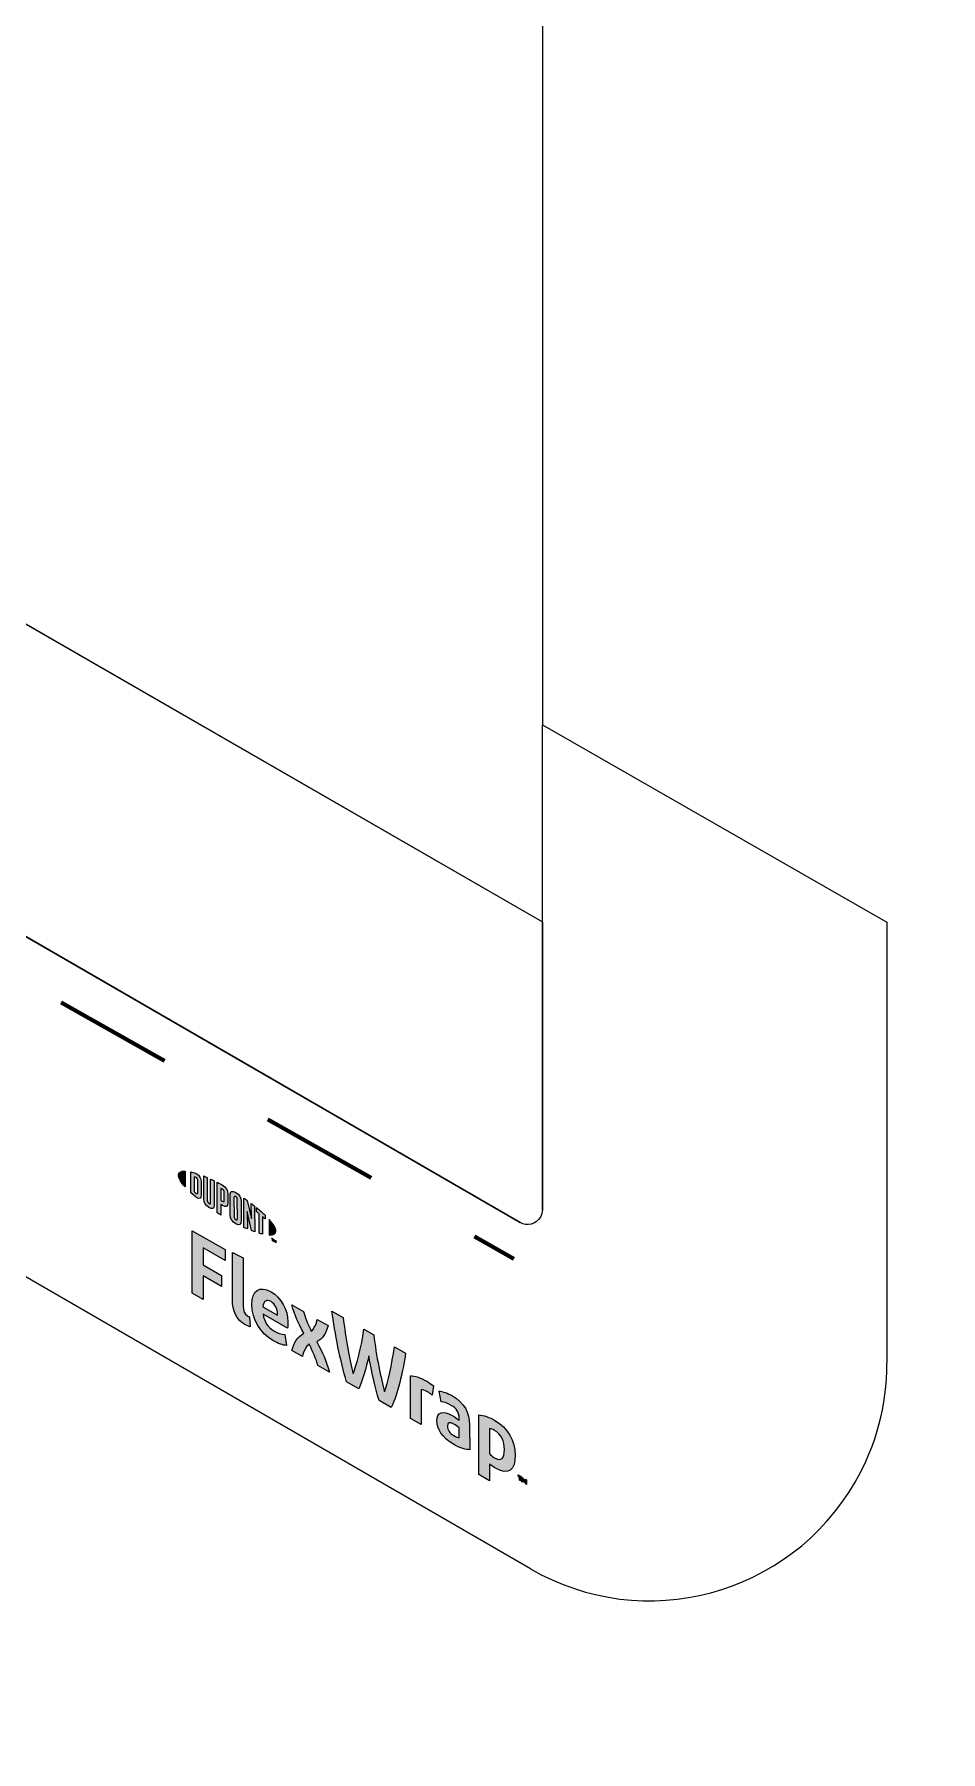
# Model space of a CAD drawing. Header units: inches. Extents: x -20.7 to 76.3, y -55.2 to 19.1.
# Drawn here: x -3.353 to -2.398, y -31.288 to -29.48 of the extents above; entities that cross this region are included whole.
import ezdxf

# ---------------------------------------------------------------- set-up
doc = ezdxf.new("R2010")
doc.units = ezdxf.units.IN
doc.header["$MEASUREMENT"] = 0
doc.linetypes.add('AI-Linetype-59', pattern=[1.199738, 0.599869, -0.119974, 0.119974, -0.119974, 0.119974, -0.119974])
doc.linetypes.add('AI-Linetype-61', pattern=[0.25, 0.125, -0.125])
doc.layers.add('G-ANNO-TTLB', color=7, linetype='Continuous', lineweight=0)
doc.layers.add('TYVEK', color=7, linetype='Continuous', lineweight=0)

# ---------------------------------------------------------------- blocks, each defined once
blk = doc.blocks.new('Block_300')
at = {"layer": 'TYVEK', "color": 252, "lineweight": 25, "true_color": 0x848484}
for points in [[(-4.232, -30.0361)], [(-2.7229, -30.9092)]]:
    blk.add_lwpolyline(points, dxfattribs=at)
blk = doc.blocks.new('Block_305')
at = {"layer": 'TYVEK', "true_color": 0x003b71, "transparency": 33554687}
h = blk.add_hatch(color=156, dxfattribs=at)
h.dxf.hatch_style = 2
edge = h.paths.add_edge_path()
edge.add_spline(control_points=[(-2.8682, -30.9787), (-2.8705, -30.9773), (-2.8718, -30.976), (-2.8734, -30.9744), (-2.8734, -30.9744), (-2.8734, -30.9481), (-2.8734, -30.9481), (-2.8717, -30.9483), (-2.8703, -30.9487), (-2.8683, -30.9499), (-2.8608, -30.9541), (-2.8577, -30.9615), (-2.8577, -30.97), (-2.8576, -30.9797), (-2.861, -30.9828), (-2.8682, -30.9787)], knot_values=[0, 0, 0, 0, 1, 1, 1, 2, 2, 2, 3, 3, 3, 4, 4, 4, 5, 5, 5, 5], degree=3, periodic=0)
edge = h.paths.add_edge_path()
edge.add_spline(control_points=[(-2.8677, -30.9394), (-2.8735, -30.9361), (-2.88, -30.934), (-2.8847, -30.9337), (-2.8847, -30.9337), (-2.8845, -30.9965), (-2.8845, -30.9965), (-2.8845, -30.9965), (-2.8733, -31.0029), (-2.8733, -31.0029), (-2.8733, -31.0029), (-2.8734, -30.985), (-2.8734, -30.985), (-2.8713, -30.9871), (-2.8694, -30.9886), (-2.8665, -30.9901), (-2.8538, -30.9975), (-2.8462, -30.9916), (-2.8463, -30.9761), (-2.8463, -30.9611), (-2.8543, -30.9471), (-2.8677, -30.9394)], knot_values=[0, 0, 0, 0, 1, 1, 1, 2, 2, 2, 3, 3, 3, 4, 4, 4, 5, 5, 5, 6, 6, 6, 7, 7, 7, 7], degree=3, periodic=0)
h = blk.add_hatch(color=156, dxfattribs=at)
h.dxf.hatch_style = 2
edge = h.paths.add_edge_path()
edge.add_spline(control_points=[(-2.8432, -30.9969), (-2.8432, -30.9969), (-2.8432, -30.998), (-2.8432, -30.998), (-2.8432, -30.998), (-2.8421, -30.9986), (-2.8421, -30.9986), (-2.8421, -30.9986), (-2.842, -31.0025), (-2.842, -31.0025), (-2.842, -31.0025), (-2.8409, -31.0031), (-2.8409, -31.0031), (-2.8409, -31.0031), (-2.8409, -30.9993), (-2.8409, -30.9993), (-2.8409, -30.9993), (-2.8399, -30.9999), (-2.8399, -30.9999), (-2.8399, -30.9999), (-2.8399, -30.9988), (-2.8399, -30.9988), (-2.8399, -30.9988), (-2.8432, -30.9969), (-2.8432, -30.9969)], knot_values=[0, 0, 0, 0, 1, 1, 1, 2, 2, 2, 3, 3, 3, 4, 4, 4, 5, 5, 5, 6, 6, 6, 7, 7, 7, 8, 8, 8, 8], degree=3, periodic=0)
edge = h.paths.add_edge_path()
edge.add_spline(control_points=[(-2.8356, -31.0013), (-2.836, -31.0022), (-2.8364, -31.0028), (-2.8369, -31.0034), (-2.8374, -31.0023), (-2.8378, -31.0012), (-2.8382, -30.9998), (-2.8382, -30.9998), (-2.8394, -30.9991), (-2.8394, -30.9991), (-2.8394, -30.9991), (-2.8394, -31.004), (-2.8394, -31.004), (-2.8394, -31.004), (-2.8383, -31.0045), (-2.8383, -31.0045), (-2.8383, -31.0045), (-2.8383, -31.0024), (-2.8383, -31.0024), (-2.8383, -31.0024), (-2.8384, -31.0015), (-2.8384, -31.0015), (-2.838, -31.0025), (-2.8376, -31.0035), (-2.8373, -31.0042), (-2.8373, -31.0042), (-2.8365, -31.0047), (-2.8365, -31.0047), (-2.8362, -31.0043), (-2.8358, -31.0038), (-2.8354, -31.0033), (-2.8354, -31.0033), (-2.8355, -31.004), (-2.8355, -31.004), (-2.8355, -31.004), (-2.8355, -31.0062), (-2.8355, -31.0062), (-2.8355, -31.0062), (-2.8344, -31.0068), (-2.8344, -31.0068), (-2.8344, -31.0068), (-2.8344, -31.002), (-2.8344, -31.002), (-2.8344, -31.002), (-2.8356, -31.0013), (-2.8356, -31.0013)], knot_values=[0, 0, 0, 0, 1, 1, 1, 2, 2, 2, 3, 3, 3, 4, 4, 4, 5, 5, 5, 6, 6, 6, 7, 7, 7, 8, 8, 8, 9, 9, 9, 10, 10, 10, 11, 11, 11, 12, 12, 12, 13, 13, 13, 14, 14, 14, 15, 15, 15, 15], degree=3, periodic=0)
at = {"layer": 'TYVEK'}
for points, knots in [([(-2.8677, -30.9394), (-2.8735, -30.9361), (-2.88, -30.934), (-2.8847, -30.9337), (-2.8847, -30.9337), (-2.8845, -30.9965), (-2.8845, -30.9965), (-2.8845, -30.9965), (-2.8733, -31.0029), (-2.8733, -31.0029), (-2.8733, -31.0029), (-2.8734, -30.985), (-2.8734, -30.985), (-2.8713, -30.9871), (-2.8694, -30.9886), (-2.8665, -30.9901), (-2.8538, -30.9975), (-2.8462, -30.9916), (-2.8463, -30.9761), (-2.8463, -30.9611), (-2.8543, -30.9471), (-2.8677, -30.9394)], [0, 0, 0, 0, 1, 1, 1, 2, 2, 2, 3, 3, 3, 4, 4, 4, 5, 5, 5, 6, 6, 6, 7, 7, 7, 7]), ([(-2.8682, -30.9787), (-2.8705, -30.9773), (-2.8718, -30.976), (-2.8734, -30.9744), (-2.8734, -30.9744), (-2.8734, -30.9481), (-2.8734, -30.9481), (-2.8717, -30.9483), (-2.8703, -30.9487), (-2.8683, -30.9499), (-2.8608, -30.9541), (-2.8577, -30.9615), (-2.8577, -30.97), (-2.8576, -30.9797), (-2.861, -30.9828), (-2.8682, -30.9787)], [0, 0, 0, 0, 1, 1, 1, 2, 2, 2, 3, 3, 3, 4, 4, 4, 5, 5, 5, 5]), ([(-2.8432, -30.9969), (-2.8432, -30.9969), (-2.8432, -30.998), (-2.8432, -30.998), (-2.8432, -30.998), (-2.8421, -30.9986), (-2.8421, -30.9986), (-2.8421, -30.9986), (-2.842, -31.0025), (-2.842, -31.0025), (-2.842, -31.0025), (-2.8409, -31.0031), (-2.8409, -31.0031), (-2.8409, -31.0031), (-2.8409, -30.9993), (-2.8409, -30.9993), (-2.8409, -30.9993), (-2.8399, -30.9999), (-2.8399, -30.9999), (-2.8399, -30.9999), (-2.8399, -30.9988), (-2.8399, -30.9988), (-2.8399, -30.9988), (-2.8432, -30.9969), (-2.8432, -30.9969)], [0, 0, 0, 0, 1, 1, 1, 2, 2, 2, 3, 3, 3, 4, 4, 4, 5, 5, 5, 6, 6, 6, 7, 7, 7, 8, 8, 8, 8]), ([(-2.8356, -31.0013), (-2.836, -31.0022), (-2.8364, -31.0028), (-2.8369, -31.0034), (-2.8374, -31.0023), (-2.8378, -31.0012), (-2.8382, -30.9998), (-2.8382, -30.9998), (-2.8394, -30.9991), (-2.8394, -30.9991), (-2.8394, -30.9991), (-2.8394, -31.004), (-2.8394, -31.004), (-2.8394, -31.004), (-2.8383, -31.0045), (-2.8383, -31.0045), (-2.8383, -31.0045), (-2.8383, -31.0024), (-2.8383, -31.0024), (-2.8383, -31.0024), (-2.8384, -31.0015), (-2.8384, -31.0015), (-2.838, -31.0025), (-2.8376, -31.0035), (-2.8373, -31.0042), (-2.8373, -31.0042), (-2.8365, -31.0047), (-2.8365, -31.0047), (-2.8362, -31.0043), (-2.8358, -31.0038), (-2.8354, -31.0033), (-2.8354, -31.0033), (-2.8355, -31.004), (-2.8355, -31.004), (-2.8355, -31.004), (-2.8355, -31.0062), (-2.8355, -31.0062), (-2.8355, -31.0062), (-2.8344, -31.0068), (-2.8344, -31.0068), (-2.8344, -31.0068), (-2.8344, -31.002), (-2.8344, -31.002), (-2.8344, -31.002), (-2.8356, -31.0013), (-2.8356, -31.0013)], [0, 0, 0, 0, 1, 1, 1, 2, 2, 2, 3, 3, 3, 4, 4, 4, 5, 5, 5, 6, 6, 6, 7, 7, 7, 8, 8, 8, 9, 9, 9, 10, 10, 10, 11, 11, 11, 12, 12, 12, 13, 13, 13, 14, 14, 14, 15, 15, 15, 15])]:
    blk.add_open_spline(points, degree=3, knots=knots, dxfattribs=at)
blk = doc.blocks.new('Block_304')
at = {"layer": 'TYVEK'}
blk.add_blockref('Block_305', (0, 0), dxfattribs=at)
blk = doc.blocks.new('Block_303')
at = {"layer": 'TYVEK', "true_color": 0x003b71, "transparency": 33554687}
h = blk.add_hatch(color=156, dxfattribs=at)
h.dxf.hatch_style = 2
edge = h.paths.add_edge_path()
edge.add_spline(control_points=[(-3.1518, -30.7596), (-3.1518, -30.7596), (-3.1865, -30.7397), (-3.1865, -30.7397), (-3.1865, -30.7397), (-3.1864, -30.8055), (-3.1864, -30.8055), (-3.1864, -30.8055), (-3.1747, -30.8122), (-3.1747, -30.8122), (-3.1747, -30.8122), (-3.1748, -30.7873), (-3.1748, -30.7873), (-3.1748, -30.7873), (-3.1554, -30.7984), (-3.1554, -30.7984), (-3.1554, -30.7984), (-3.1555, -30.7869), (-3.1555, -30.7869), (-3.1555, -30.7869), (-3.1748, -30.7757), (-3.1748, -30.7757), (-3.1748, -30.7757), (-3.1749, -30.7579), (-3.1749, -30.7579), (-3.1749, -30.7579), (-3.1518, -30.7712), (-3.1518, -30.7712), (-3.1518, -30.7712), (-3.1518, -30.7596), (-3.1518, -30.7596)], knot_values=[0, 0, 0, 0, 1, 1, 1, 2, 2, 2, 3, 3, 3, 4, 4, 4, 5, 5, 5, 6, 6, 6, 7, 7, 7, 8, 8, 8, 9, 9, 9, 10, 10, 10, 10], degree=3, periodic=0)
h = blk.add_hatch(color=156, dxfattribs=at)
h.dxf.hatch_style = 2
edge = h.paths.add_edge_path()
edge.add_spline(control_points=[(-3.126, -30.8304), (-3.1268, -30.8302), (-3.1275, -30.8298), (-3.1283, -30.8293), (-3.1316, -30.8274), (-3.1328, -30.8241), (-3.1328, -30.8189), (-3.1328, -30.8189), (-3.1329, -30.7682), (-3.1329, -30.7682), (-3.1329, -30.7682), (-3.1441, -30.7625), (-3.1441, -30.7625), (-3.1441, -30.7625), (-3.144, -30.8127), (-3.144, -30.8127), (-3.144, -30.824), (-3.1403, -30.8331), (-3.1309, -30.8386), (-3.1292, -30.8395), (-3.1267, -30.8405), (-3.1252, -30.8411), (-3.1252, -30.8411), (-3.126, -30.8304), (-3.126, -30.8304)], knot_values=[0, 0, 0, 0, 1, 1, 1, 2, 2, 2, 3, 3, 3, 4, 4, 4, 5, 5, 5, 6, 6, 6, 7, 7, 7, 8, 8, 8, 8], degree=3, periodic=0)
h = blk.add_hatch(color=156, dxfattribs=at)
h.dxf.hatch_style = 2
edge = h.paths.add_edge_path()
edge.add_spline(control_points=[(-3.0965, -30.8287), (-3.0965, -30.8287), (-3.112, -30.8197), (-3.112, -30.8197), (-3.1112, -30.8138), (-3.1081, -30.8117), (-3.1034, -30.8144), (-3.0989, -30.817), (-3.0965, -30.8223), (-3.0965, -30.8275), (-3.0965, -30.8275), (-3.0965, -30.8287), (-3.0965, -30.8287)], knot_values=[0, 0, 0, 0, 1, 1, 1, 2, 2, 2, 3, 3, 3, 4, 4, 4, 4], degree=3, periodic=0)
edge = h.paths.add_edge_path()
edge.add_spline(control_points=[(-3.0856, -30.8356), (-3.0857, -30.823), (-3.0927, -30.8102), (-3.1034, -30.804), (-3.1154, -30.7972), (-3.1236, -30.8026), (-3.1236, -30.8175), (-3.1235, -30.8332), (-3.1145, -30.8479), (-3.1014, -30.8554), (-3.0961, -30.8586), (-3.0907, -30.8603), (-3.0871, -30.8605), (-3.0871, -30.8605), (-3.089, -30.849), (-3.089, -30.849), (-3.0924, -30.8487), (-3.0963, -30.8475), (-3.1003, -30.8452), (-3.1068, -30.8414), (-3.1107, -30.8359), (-3.1118, -30.8277), (-3.1118, -30.8277), (-3.086, -30.8425), (-3.086, -30.8425), (-3.0858, -30.8407), (-3.0856, -30.8384), (-3.0856, -30.8356)], knot_values=[0, 0, 0, 0, 1, 1, 1, 2, 2, 2, 3, 3, 3, 4, 4, 4, 5, 5, 5, 6, 6, 6, 7, 7, 7, 8, 8, 8, 9, 9, 9, 9], degree=3, periodic=0)
h = blk.add_hatch(color=156, dxfattribs=at)
h.dxf.hatch_style = 2
edge = h.paths.add_edge_path()
edge.add_spline(control_points=[(-3.0551, -30.8568), (-3.049, -30.8531), (-3.0455, -30.8482), (-3.0434, -30.8396), (-3.0434, -30.8396), (-3.0548, -30.8331), (-3.0548, -30.8331), (-3.0553, -30.8381), (-3.058, -30.8421), (-3.061, -30.8456), (-3.0646, -30.8382), (-3.0681, -30.8297), (-3.0692, -30.8248), (-3.0692, -30.8248), (-3.0814, -30.8178), (-3.0814, -30.8178), (-3.0788, -30.8287), (-3.0745, -30.8377), (-3.069, -30.8477), (-3.0755, -30.8519), (-3.0793, -30.8572), (-3.0814, -30.8659), (-3.0814, -30.8659), (-3.0704, -30.8721), (-3.0704, -30.8721), (-3.0693, -30.8661), (-3.0664, -30.8621), (-3.0633, -30.8588), (-3.0599, -30.8659), (-3.0557, -30.8753), (-3.054, -30.8816), (-3.054, -30.8816), (-3.0419, -30.8885), (-3.0419, -30.8885), (-3.0453, -30.8766), (-3.0492, -30.8678), (-3.0551, -30.8568)], knot_values=[0, 0, 0, 0, 1, 1, 1, 2, 2, 2, 3, 3, 3, 4, 4, 4, 5, 5, 5, 6, 6, 6, 7, 7, 7, 8, 8, 8, 9, 9, 9, 10, 10, 10, 11, 11, 11, 12, 12, 12, 12], degree=3, periodic=0)
h = blk.add_hatch(color=156, dxfattribs=at)
h.dxf.hatch_style = 2
edge = h.paths.add_edge_path()
edge.add_spline(control_points=[(-2.9736, -30.8619), (-2.976, -30.8804), (-2.9805, -30.9), (-2.9838, -30.9092), (-2.9875, -30.8961), (-2.9928, -30.8714), (-2.9952, -30.8495), (-2.9952, -30.8495), (-3.0057, -30.8435), (-3.0057, -30.8435), (-3.0081, -30.8626), (-3.0135, -30.8812), (-3.017, -30.8902), (-3.0203, -30.8772), (-3.0249, -30.8523), (-3.0275, -30.8311), (-3.0275, -30.8311), (-3.0393, -30.8243), (-3.0393, -30.8243), (-3.0363, -30.8478), (-3.0304, -30.877), (-3.0239, -30.8988), (-3.0239, -30.8988), (-3.011, -30.9062), (-3.011, -30.9062), (-3.007, -30.8968), (-3.0035, -30.885), (-3.0005, -30.8713), (-2.9974, -30.8885), (-2.9938, -30.9044), (-2.9897, -30.9185), (-2.9897, -30.9185), (-2.9769, -30.9258), (-2.9769, -30.9258), (-2.9701, -30.9118), (-2.9648, -30.889), (-2.9617, -30.8688), (-2.9617, -30.8688), (-2.9736, -30.8619), (-2.9736, -30.8619)], knot_values=[0, 0, 0, 0, 1, 1, 1, 2, 2, 2, 3, 3, 3, 4, 4, 4, 5, 5, 5, 6, 6, 6, 7, 7, 7, 8, 8, 8, 9, 9, 9, 10, 10, 10, 11, 11, 11, 12, 12, 12, 13, 13, 13, 13], degree=3, periodic=0)
h = blk.add_hatch(color=156, dxfattribs=at)
h.dxf.hatch_style = 2
edge = h.paths.add_edge_path()
edge.add_spline(control_points=[(-2.9395, -30.8981), (-2.9454, -30.8948), (-2.9522, -30.8924), (-2.9567, -30.8924), (-2.9567, -30.8924), (-2.9566, -30.9375), (-2.9566, -30.9375), (-2.9566, -30.9375), (-2.9453, -30.9439), (-2.9453, -30.9439), (-2.9453, -30.9439), (-2.9454, -30.9071), (-2.9454, -30.9071), (-2.9437, -30.9071), (-2.9417, -30.9076), (-2.9386, -30.9094), (-2.9369, -30.9104), (-2.9352, -30.9116), (-2.9338, -30.9129), (-2.9338, -30.9129), (-2.9322, -30.9032), (-2.9322, -30.9032), (-2.9338, -30.9018), (-2.9366, -30.8998), (-2.9395, -30.8981)], knot_values=[0, 0, 0, 0, 1, 1, 1, 2, 2, 2, 3, 3, 3, 4, 4, 4, 5, 5, 5, 6, 6, 6, 7, 7, 7, 8, 8, 8, 8], degree=3, periodic=0)
h = blk.add_hatch(color=156, dxfattribs=at)
h.dxf.hatch_style = 2
edge = h.paths.add_edge_path()
edge.add_spline(control_points=[(-2.9053, -30.9574), (-2.9065, -30.9575), (-2.9085, -30.9569), (-2.911, -30.9555), (-2.9153, -30.953), (-2.9177, -30.9495), (-2.9178, -30.9456), (-2.9178, -30.9412), (-2.9148, -30.9412), (-2.9111, -30.9433), (-2.9091, -30.9444), (-2.9071, -30.9459), (-2.9053, -30.9474), (-2.9053, -30.9474), (-2.9053, -30.9574), (-2.9053, -30.9574)], knot_values=[0, 0, 0, 0, 1, 1, 1, 2, 2, 2, 3, 3, 3, 4, 4, 4, 5, 5, 5, 5], degree=3, periodic=0)
edge = h.paths.add_edge_path()
edge.add_spline(control_points=[(-2.8944, -30.9441), (-2.8944, -30.9314), (-2.9003, -30.9206), (-2.9124, -30.9137), (-2.9173, -30.9109), (-2.9229, -30.9088), (-2.9265, -30.9085), (-2.9265, -30.9085), (-2.9244, -30.9198), (-2.9244, -30.9198), (-2.9211, -30.9201), (-2.9172, -30.9216), (-2.9137, -30.9237), (-2.9082, -30.9269), (-2.9054, -30.9312), (-2.9053, -30.9369), (-2.9053, -30.9369), (-2.9053, -30.9392), (-2.9053, -30.9392), (-2.9073, -30.9377), (-2.9103, -30.9356), (-2.9126, -30.9343), (-2.9223, -30.9287), (-2.9289, -30.9304), (-2.9289, -30.9398), (-2.9289, -30.9482), (-2.9232, -30.9577), (-2.9121, -30.9641), (-2.9039, -30.9689), (-2.8977, -30.9703), (-2.8943, -30.9703), (-2.8943, -30.9703), (-2.8944, -30.9441), (-2.8944, -30.9441)], knot_values=[0, 0, 0, 0, 1, 1, 1, 2, 2, 2, 3, 3, 3, 4, 4, 4, 5, 5, 5, 6, 6, 6, 7, 7, 7, 8, 8, 8, 9, 9, 9, 10, 10, 10, 11, 11, 11, 11], degree=3, periodic=0)
at = {"layer": 'TYVEK'}
for points, knots in [([(-3.1518, -30.7596), (-3.1518, -30.7596), (-3.1865, -30.7397), (-3.1865, -30.7397), (-3.1865, -30.7397), (-3.1864, -30.8055), (-3.1864, -30.8055), (-3.1864, -30.8055), (-3.1747, -30.8122), (-3.1747, -30.8122), (-3.1747, -30.8122), (-3.1748, -30.7873), (-3.1748, -30.7873), (-3.1748, -30.7873), (-3.1554, -30.7984), (-3.1554, -30.7984), (-3.1554, -30.7984), (-3.1555, -30.7869), (-3.1555, -30.7869), (-3.1555, -30.7869), (-3.1748, -30.7757), (-3.1748, -30.7757), (-3.1748, -30.7757), (-3.1749, -30.7579), (-3.1749, -30.7579), (-3.1749, -30.7579), (-3.1518, -30.7712), (-3.1518, -30.7712), (-3.1518, -30.7712), (-3.1518, -30.7596), (-3.1518, -30.7596)], [0, 0, 0, 0, 1, 1, 1, 2, 2, 2, 3, 3, 3, 4, 4, 4, 5, 5, 5, 6, 6, 6, 7, 7, 7, 8, 8, 8, 9, 9, 9, 10, 10, 10, 10]), ([(-3.126, -30.8304), (-3.1268, -30.8302), (-3.1275, -30.8298), (-3.1283, -30.8293), (-3.1316, -30.8274), (-3.1328, -30.8241), (-3.1328, -30.8189), (-3.1328, -30.8189), (-3.1329, -30.7682), (-3.1329, -30.7682), (-3.1329, -30.7682), (-3.1441, -30.7625), (-3.1441, -30.7625), (-3.1441, -30.7625), (-3.144, -30.8127), (-3.144, -30.8127), (-3.144, -30.824), (-3.1403, -30.8331), (-3.1309, -30.8386), (-3.1292, -30.8395), (-3.1267, -30.8405), (-3.1252, -30.8411), (-3.1252, -30.8411), (-3.126, -30.8304), (-3.126, -30.8304)], [0, 0, 0, 0, 1, 1, 1, 2, 2, 2, 3, 3, 3, 4, 4, 4, 5, 5, 5, 6, 6, 6, 7, 7, 7, 8, 8, 8, 8]), ([(-3.0856, -30.8356), (-3.0857, -30.823), (-3.0927, -30.8102), (-3.1034, -30.804), (-3.1154, -30.7972), (-3.1236, -30.8026), (-3.1236, -30.8175), (-3.1235, -30.8332), (-3.1145, -30.8479), (-3.1014, -30.8554), (-3.0961, -30.8586), (-3.0907, -30.8603), (-3.0871, -30.8605), (-3.0871, -30.8605), (-3.089, -30.849), (-3.089, -30.849), (-3.0924, -30.8487), (-3.0963, -30.8475), (-3.1003, -30.8452), (-3.1068, -30.8414), (-3.1107, -30.8359), (-3.1118, -30.8277), (-3.1118, -30.8277), (-3.086, -30.8425), (-3.086, -30.8425), (-3.0858, -30.8407), (-3.0856, -30.8384), (-3.0856, -30.8356)], [0, 0, 0, 0, 1, 1, 1, 2, 2, 2, 3, 3, 3, 4, 4, 4, 5, 5, 5, 6, 6, 6, 7, 7, 7, 8, 8, 8, 9, 9, 9, 9]), ([(-3.0965, -30.8287), (-3.0965, -30.8287), (-3.112, -30.8197), (-3.112, -30.8197), (-3.1112, -30.8138), (-3.1081, -30.8117), (-3.1034, -30.8144), (-3.0989, -30.817), (-3.0965, -30.8223), (-3.0965, -30.8275), (-3.0965, -30.8275), (-3.0965, -30.8287), (-3.0965, -30.8287)], [0, 0, 0, 0, 1, 1, 1, 2, 2, 2, 3, 3, 3, 4, 4, 4, 4]), ([(-3.0551, -30.8568), (-3.049, -30.8531), (-3.0455, -30.8482), (-3.0434, -30.8396), (-3.0434, -30.8396), (-3.0548, -30.8331), (-3.0548, -30.8331), (-3.0553, -30.8381), (-3.058, -30.8421), (-3.061, -30.8456), (-3.0646, -30.8382), (-3.0681, -30.8297), (-3.0692, -30.8248), (-3.0692, -30.8248), (-3.0814, -30.8178), (-3.0814, -30.8178), (-3.0788, -30.8287), (-3.0745, -30.8377), (-3.069, -30.8477), (-3.0755, -30.8519), (-3.0793, -30.8572), (-3.0814, -30.8659), (-3.0814, -30.8659), (-3.0704, -30.8721), (-3.0704, -30.8721), (-3.0693, -30.8661), (-3.0664, -30.8621), (-3.0633, -30.8588), (-3.0599, -30.8659), (-3.0557, -30.8753), (-3.054, -30.8816), (-3.054, -30.8816), (-3.0419, -30.8885), (-3.0419, -30.8885), (-3.0453, -30.8766), (-3.0492, -30.8678), (-3.0551, -30.8568)], [0, 0, 0, 0, 1, 1, 1, 2, 2, 2, 3, 3, 3, 4, 4, 4, 5, 5, 5, 6, 6, 6, 7, 7, 7, 8, 8, 8, 9, 9, 9, 10, 10, 10, 11, 11, 11, 12, 12, 12, 12]), ([(-2.9736, -30.8619), (-2.976, -30.8804), (-2.9805, -30.9), (-2.9838, -30.9092), (-2.9875, -30.8961), (-2.9928, -30.8714), (-2.9952, -30.8495), (-2.9952, -30.8495), (-3.0057, -30.8435), (-3.0057, -30.8435), (-3.0081, -30.8626), (-3.0135, -30.8812), (-3.017, -30.8902), (-3.0203, -30.8772), (-3.0249, -30.8523), (-3.0275, -30.8311), (-3.0275, -30.8311), (-3.0393, -30.8243), (-3.0393, -30.8243), (-3.0363, -30.8478), (-3.0304, -30.877), (-3.0239, -30.8988), (-3.0239, -30.8988), (-3.011, -30.9062), (-3.011, -30.9062), (-3.007, -30.8968), (-3.0035, -30.885), (-3.0005, -30.8713), (-2.9974, -30.8885), (-2.9938, -30.9044), (-2.9897, -30.9185), (-2.9897, -30.9185), (-2.9769, -30.9258), (-2.9769, -30.9258), (-2.9701, -30.9118), (-2.9648, -30.889), (-2.9617, -30.8688), (-2.9617, -30.8688), (-2.9736, -30.8619), (-2.9736, -30.8619)], [0, 0, 0, 0, 1, 1, 1, 2, 2, 2, 3, 3, 3, 4, 4, 4, 5, 5, 5, 6, 6, 6, 7, 7, 7, 8, 8, 8, 9, 9, 9, 10, 10, 10, 11, 11, 11, 12, 12, 12, 13, 13, 13, 13]), ([(-2.9395, -30.8981), (-2.9454, -30.8948), (-2.9522, -30.8924), (-2.9567, -30.8924), (-2.9567, -30.8924), (-2.9566, -30.9375), (-2.9566, -30.9375), (-2.9566, -30.9375), (-2.9453, -30.9439), (-2.9453, -30.9439), (-2.9453, -30.9439), (-2.9454, -30.9071), (-2.9454, -30.9071), (-2.9437, -30.9071), (-2.9417, -30.9076), (-2.9386, -30.9094), (-2.9369, -30.9104), (-2.9352, -30.9116), (-2.9338, -30.9129), (-2.9338, -30.9129), (-2.9322, -30.9032), (-2.9322, -30.9032), (-2.9338, -30.9018), (-2.9366, -30.8998), (-2.9395, -30.8981)], [0, 0, 0, 0, 1, 1, 1, 2, 2, 2, 3, 3, 3, 4, 4, 4, 5, 5, 5, 6, 6, 6, 7, 7, 7, 8, 8, 8, 8]), ([(-2.8944, -30.9441), (-2.8944, -30.9314), (-2.9003, -30.9206), (-2.9124, -30.9137), (-2.9173, -30.9109), (-2.9229, -30.9088), (-2.9265, -30.9085), (-2.9265, -30.9085), (-2.9244, -30.9198), (-2.9244, -30.9198), (-2.9211, -30.9201), (-2.9172, -30.9216), (-2.9137, -30.9237), (-2.9082, -30.9269), (-2.9054, -30.9312), (-2.9053, -30.9369), (-2.9053, -30.9369), (-2.9053, -30.9392), (-2.9053, -30.9392), (-2.9073, -30.9377), (-2.9103, -30.9356), (-2.9126, -30.9343), (-2.9223, -30.9287), (-2.9289, -30.9304), (-2.9289, -30.9398), (-2.9289, -30.9482), (-2.9232, -30.9577), (-2.9121, -30.9641), (-2.9039, -30.9689), (-2.8977, -30.9703), (-2.8943, -30.9703), (-2.8943, -30.9703), (-2.8944, -30.9441), (-2.8944, -30.9441)], [0, 0, 0, 0, 1, 1, 1, 2, 2, 2, 3, 3, 3, 4, 4, 4, 5, 5, 5, 6, 6, 6, 7, 7, 7, 8, 8, 8, 9, 9, 9, 10, 10, 10, 11, 11, 11, 11]), ([(-2.9053, -30.9574), (-2.9065, -30.9575), (-2.9085, -30.9569), (-2.911, -30.9555), (-2.9153, -30.953), (-2.9177, -30.9495), (-2.9178, -30.9456), (-2.9178, -30.9412), (-2.9148, -30.9412), (-2.9111, -30.9433), (-2.9091, -30.9444), (-2.9071, -30.9459), (-2.9053, -30.9474), (-2.9053, -30.9474), (-2.9053, -30.9574), (-2.9053, -30.9574)], [0, 0, 0, 0, 1, 1, 1, 2, 2, 2, 3, 3, 3, 4, 4, 4, 5, 5, 5, 5])]:
    blk.add_open_spline(points, degree=3, knots=knots, dxfattribs=at)
blk.add_blockref('Block_304', (0, 0), dxfattribs=at)
blk = doc.blocks.new('Block_306')
at = {"layer": 'TYVEK', "true_color": 0x003b71, "transparency": 33554687}
h = blk.add_hatch(color=156, dxfattribs=at)
h.dxf.hatch_style = 2
edge = h.paths.add_edge_path()
edge.add_spline(control_points=[(-3.2009, -30.6812), (-3.2009, -30.6843), (-3.1983, -30.6885), (-3.1939, -30.6935), (-3.1939, -30.6935), (-3.1939, -30.677), (-3.1939, -30.677), (-3.1984, -30.6769), (-3.2009, -30.6782), (-3.2009, -30.6812)], knot_values=[0, 0, 0, 0, 1, 1, 1, 2, 2, 2, 3, 3, 3, 3], degree=3, periodic=0)
h = blk.add_hatch(color=156, dxfattribs=at)
h.dxf.hatch_style = 2
edge = h.paths.add_edge_path()
edge.add_spline(control_points=[(-3.182, -30.7005), (-3.1826, -30.7001), (-3.1836, -30.6994), (-3.1844, -30.6987), (-3.1844, -30.6987), (-3.1844, -30.6829), (-3.1844, -30.6829), (-3.1836, -30.6831), (-3.1826, -30.6834), (-3.182, -30.6838), (-3.1812, -30.6842), (-3.1806, -30.685), (-3.1806, -30.6862), (-3.1806, -30.6862), (-3.1805, -30.6997), (-3.1805, -30.6997), (-3.1805, -30.7009), (-3.1812, -30.7009), (-3.182, -30.7005)], knot_values=[0, 0, 0, 0, 1, 1, 1, 2, 2, 2, 3, 3, 3, 4, 4, 4, 5, 5, 5, 6, 6, 6, 6], degree=3, periodic=0)
edge = h.paths.add_edge_path()
edge.add_spline(control_points=[(-3.1771, -30.6877), (-3.1771, -30.6845), (-3.1786, -30.6815), (-3.1815, -30.6799), (-3.1828, -30.6791), (-3.1846, -30.6785), (-3.1878, -30.6778), (-3.1878, -30.6778), (-3.1877, -30.6998), (-3.1877, -30.6998), (-3.1849, -30.7024), (-3.1827, -30.7042), (-3.1815, -30.705), (-3.1785, -30.7066), (-3.177, -30.7055), (-3.177, -30.7022), (-3.177, -30.7022), (-3.1771, -30.6877), (-3.1771, -30.6877)], knot_values=[0, 0, 0, 0, 1, 1, 1, 2, 2, 2, 3, 3, 3, 4, 4, 4, 5, 5, 5, 6, 6, 6, 6], degree=3, periodic=0)
h = blk.add_hatch(color=156, dxfattribs=at)
h.dxf.hatch_style = 2
edge = h.paths.add_edge_path()
edge.add_spline(control_points=[(-3.167, -30.71), (-3.167, -30.7113), (-3.1674, -30.7118), (-3.1688, -30.7109), (-3.1701, -30.7099), (-3.1705, -30.709), (-3.1705, -30.7075), (-3.1705, -30.7075), (-3.1705, -30.6837), (-3.1705, -30.6837), (-3.1714, -30.6833), (-3.1734, -30.6825), (-3.1743, -30.6821), (-3.1743, -30.6821), (-3.1742, -30.7062), (-3.1742, -30.7062), (-3.1742, -30.7101), (-3.1726, -30.7125), (-3.1688, -30.7152), (-3.1652, -30.7177), (-3.1631, -30.7169), (-3.1631, -30.7126), (-3.1631, -30.7126), (-3.1632, -30.6871), (-3.1632, -30.6871), (-3.1639, -30.6868), (-3.1663, -30.6856), (-3.1671, -30.6853), (-3.1671, -30.6853), (-3.167, -30.71), (-3.167, -30.71)], knot_values=[0, 0, 0, 0, 1, 1, 1, 2, 2, 2, 3, 3, 3, 4, 4, 4, 5, 5, 5, 6, 6, 6, 7, 7, 7, 8, 8, 8, 9, 9, 9, 10, 10, 10, 10], degree=3, periodic=0)
h = blk.add_hatch(color=156, dxfattribs=at)
h.dxf.hatch_style = 2
edge = h.paths.add_edge_path()
edge.add_spline(control_points=[(-3.1528, -30.7077), (-3.1528, -30.7091), (-3.1532, -30.7095), (-3.1548, -30.7086), (-3.1548, -30.7086), (-3.1562, -30.7078), (-3.1562, -30.7078), (-3.1562, -30.7078), (-3.1562, -30.6952), (-3.1562, -30.6952), (-3.1556, -30.6955), (-3.1553, -30.6957), (-3.1549, -30.6959), (-3.1532, -30.6969), (-3.1528, -30.6979), (-3.1528, -30.6993), (-3.1528, -30.6993), (-3.1528, -30.7077), (-3.1528, -30.7077)], knot_values=[0, 0, 0, 0, 1, 1, 1, 2, 2, 2, 3, 3, 3, 4, 4, 4, 5, 5, 5, 6, 6, 6, 6], degree=3, periodic=0)
edge = h.paths.add_edge_path()
edge.add_spline(control_points=[(-3.1547, -30.6916), (-3.1554, -30.6912), (-3.1578, -30.6898), (-3.1601, -30.6887), (-3.1601, -30.6887), (-3.16, -30.7208), (-3.16, -30.7208), (-3.1593, -30.7213), (-3.1572, -30.7225), (-3.1562, -30.7232), (-3.1562, -30.7232), (-3.1562, -30.7123), (-3.1562, -30.7123), (-3.1562, -30.7123), (-3.1546, -30.7132), (-3.1546, -30.7132), (-3.1505, -30.7155), (-3.1489, -30.7144), (-3.1489, -30.7103), (-3.1489, -30.7103), (-3.1489, -30.7008), (-3.1489, -30.7008), (-3.1489, -30.6969), (-3.1508, -30.6937), (-3.1547, -30.6916)], knot_values=[0, 0, 0, 0, 1, 1, 1, 2, 2, 2, 3, 3, 3, 4, 4, 4, 5, 5, 5, 6, 6, 6, 7, 7, 7, 8, 8, 8, 8], degree=3, periodic=0)
h = blk.add_hatch(color=156, dxfattribs=at)
h.dxf.hatch_style = 2
edge = h.paths.add_edge_path()
edge.add_spline(control_points=[(-3.1406, -30.7279), (-3.1419, -30.7271), (-3.1423, -30.7262), (-3.1423, -30.7249), (-3.1423, -30.7249), (-3.1424, -30.7049), (-3.1424, -30.7049), (-3.1424, -30.7036), (-3.142, -30.703), (-3.1406, -30.7039), (-3.1392, -30.7048), (-3.1389, -30.7057), (-3.1389, -30.707), (-3.1389, -30.707), (-3.1388, -30.7269), (-3.1388, -30.7269), (-3.1388, -30.7282), (-3.1392, -30.7287), (-3.1406, -30.7279)], knot_values=[0, 0, 0, 0, 1, 1, 1, 2, 2, 2, 3, 3, 3, 4, 4, 4, 5, 5, 5, 6, 6, 6, 6], degree=3, periodic=0)
edge = h.paths.add_edge_path()
edge.add_spline(control_points=[(-3.1349, -30.709), (-3.1349, -30.7046), (-3.1367, -30.7019), (-3.1406, -30.6995), (-3.1442, -30.6972), (-3.1464, -30.6978), (-3.1464, -30.702), (-3.1464, -30.702), (-3.1463, -30.7229), (-3.1463, -30.7229), (-3.1463, -30.7275), (-3.1443, -30.7304), (-3.1406, -30.7324), (-3.1368, -30.7344), (-3.1348, -30.7339), (-3.1348, -30.7291), (-3.1348, -30.7291), (-3.1349, -30.709), (-3.1349, -30.709)], knot_values=[0, 0, 0, 0, 1, 1, 1, 2, 2, 2, 3, 3, 3, 4, 4, 4, 5, 5, 5, 6, 6, 6, 6], degree=3, periodic=0)
h = blk.add_hatch(color=156, dxfattribs=at)
h.dxf.hatch_style = 2
edge = h.paths.add_edge_path()
edge.add_spline(control_points=[(-3.124, -30.7268), (-3.124, -30.7268), (-3.1284, -30.708), (-3.1284, -30.708), (-3.1296, -30.7072), (-3.131, -30.7061), (-3.1321, -30.7054), (-3.1321, -30.7054), (-3.132, -30.7362), (-3.132, -30.7362), (-3.1313, -30.7366), (-3.1293, -30.7374), (-3.1283, -30.7379), (-3.1283, -30.7379), (-3.1286, -30.7195), (-3.1286, -30.7195), (-3.1286, -30.7195), (-3.124, -30.7396), (-3.124, -30.7396), (-3.123, -30.74), (-3.1216, -30.7405), (-3.1206, -30.7409), (-3.1206, -30.7409), (-3.1207, -30.7138), (-3.1207, -30.7138), (-3.1217, -30.713), (-3.1235, -30.7116), (-3.1243, -30.711), (-3.1243, -30.711), (-3.124, -30.7268), (-3.124, -30.7268)], knot_values=[0, 0, 0, 0, 1, 1, 1, 2, 2, 2, 3, 3, 3, 4, 4, 4, 5, 5, 5, 6, 6, 6, 7, 7, 7, 8, 8, 8, 9, 9, 9, 10, 10, 10, 10], degree=3, periodic=0)
h = blk.add_hatch(color=156, dxfattribs=at)
h.dxf.hatch_style = 2
edge = h.paths.add_edge_path()
edge.add_spline(control_points=[(-3.1188, -30.7196), (-3.1178, -30.7204), (-3.1168, -30.7212), (-3.1159, -30.7219), (-3.1159, -30.7219), (-3.1159, -30.7424), (-3.1159, -30.7424), (-3.115, -30.7427), (-3.1134, -30.7431), (-3.1124, -30.7434), (-3.1124, -30.7434), (-3.1124, -30.7249), (-3.1124, -30.7249), (-3.1114, -30.7258), (-3.1104, -30.7267), (-3.1096, -30.7274), (-3.1096, -30.7274), (-3.1096, -30.7235), (-3.1096, -30.7235), (-3.1123, -30.7208), (-3.1153, -30.7182), (-3.1188, -30.7154), (-3.1188, -30.7154), (-3.1188, -30.7196), (-3.1188, -30.7196)], knot_values=[0, 0, 0, 0, 1, 1, 1, 2, 2, 2, 3, 3, 3, 4, 4, 4, 5, 5, 5, 6, 6, 6, 7, 7, 7, 8, 8, 8, 8], degree=3, periodic=0)
h = blk.add_hatch(color=156, dxfattribs=at)
h.dxf.hatch_style = 2
edge = h.paths.add_edge_path()
edge.add_spline(control_points=[(-3.0983, -30.7401), (-3.0983, -30.7431), (-3.1009, -30.7445), (-3.1053, -30.7444), (-3.1053, -30.7444), (-3.1054, -30.7279), (-3.1054, -30.7279), (-3.1009, -30.7328), (-3.0983, -30.7371), (-3.0983, -30.7401)], knot_values=[0, 0, 0, 0, 1, 1, 1, 2, 2, 2, 3, 3, 3, 3], degree=3, periodic=0)
h = blk.add_hatch(color=156, dxfattribs=at)
h.dxf.hatch_style = 2
edge = h.paths.add_edge_path()
edge.add_spline(control_points=[(-3.1025, -30.7477), (-3.1025, -30.7477), (-3.1025, -30.7481), (-3.1025, -30.7481), (-3.1025, -30.7481), (-3.1019, -30.7484), (-3.1019, -30.7484), (-3.1019, -30.7484), (-3.1019, -30.7504), (-3.1019, -30.7504), (-3.1019, -30.7504), (-3.1015, -30.7507), (-3.1015, -30.7507), (-3.1015, -30.7507), (-3.1015, -30.7487), (-3.1015, -30.7487), (-3.1015, -30.7487), (-3.1008, -30.749), (-3.1008, -30.749), (-3.1008, -30.749), (-3.1008, -30.7486), (-3.1008, -30.7486), (-3.1008, -30.7486), (-3.1025, -30.7477), (-3.1025, -30.7477)], knot_values=[0, 0, 0, 0, 1, 1, 1, 2, 2, 2, 3, 3, 3, 4, 4, 4, 5, 5, 5, 6, 6, 6, 7, 7, 7, 8, 8, 8, 8], degree=3, periodic=0)
edge = h.paths.add_edge_path()
edge.add_spline(control_points=[(-3.0987, -30.7499), (-3.0987, -30.7499), (-3.0993, -30.7506), (-3.0993, -30.7506), (-3.0993, -30.7506), (-3.1, -30.7491), (-3.1, -30.7491), (-3.1, -30.7491), (-3.1004, -30.7489), (-3.1004, -30.7489), (-3.1004, -30.7489), (-3.1004, -30.7512), (-3.1004, -30.7512), (-3.1004, -30.7512), (-3.1, -30.7514), (-3.1, -30.7514), (-3.1, -30.7514), (-3.1, -30.7498), (-3.1, -30.7498), (-3.1, -30.7498), (-3.0993, -30.7512), (-3.0993, -30.7512), (-3.0993, -30.7512), (-3.0987, -30.7506), (-3.0987, -30.7506), (-3.0987, -30.7506), (-3.0987, -30.7522), (-3.0987, -30.7522), (-3.0987, -30.7522), (-3.0983, -30.7524), (-3.0983, -30.7524), (-3.0983, -30.7524), (-3.0983, -30.7501), (-3.0983, -30.7501), (-3.0983, -30.7501), (-3.0987, -30.7499), (-3.0987, -30.7499)], knot_values=[0, 0, 0, 0, 1, 1, 1, 2, 2, 2, 3, 3, 3, 4, 4, 4, 5, 5, 5, 6, 6, 6, 7, 7, 7, 8, 8, 8, 9, 9, 9, 10, 10, 10, 11, 11, 11, 12, 12, 12, 12], degree=3, periodic=0)
at = {"layer": 'TYVEK'}
for points, knots in [([(-3.2009, -30.6812), (-3.2009, -30.6843), (-3.1983, -30.6885), (-3.1939, -30.6935), (-3.1939, -30.6935), (-3.1939, -30.677), (-3.1939, -30.677), (-3.1984, -30.6769), (-3.2009, -30.6782), (-3.2009, -30.6812)], [0, 0, 0, 0, 1, 1, 1, 2, 2, 2, 3, 3, 3, 3]), ([(-3.1771, -30.6877), (-3.1771, -30.6845), (-3.1786, -30.6815), (-3.1815, -30.6799), (-3.1828, -30.6791), (-3.1846, -30.6785), (-3.1878, -30.6778), (-3.1878, -30.6778), (-3.1877, -30.6998), (-3.1877, -30.6998), (-3.1849, -30.7024), (-3.1827, -30.7042), (-3.1815, -30.705), (-3.1785, -30.7066), (-3.177, -30.7055), (-3.177, -30.7022), (-3.177, -30.7022), (-3.1771, -30.6877), (-3.1771, -30.6877)], [0, 0, 0, 0, 1, 1, 1, 2, 2, 2, 3, 3, 3, 4, 4, 4, 5, 5, 5, 6, 6, 6, 6]), ([(-3.182, -30.7005), (-3.1826, -30.7001), (-3.1836, -30.6994), (-3.1844, -30.6987), (-3.1844, -30.6987), (-3.1844, -30.6829), (-3.1844, -30.6829), (-3.1836, -30.6831), (-3.1826, -30.6834), (-3.182, -30.6838), (-3.1812, -30.6842), (-3.1806, -30.685), (-3.1806, -30.6862), (-3.1806, -30.6862), (-3.1805, -30.6997), (-3.1805, -30.6997), (-3.1805, -30.7009), (-3.1812, -30.7009), (-3.182, -30.7005)], [0, 0, 0, 0, 1, 1, 1, 2, 2, 2, 3, 3, 3, 4, 4, 4, 5, 5, 5, 6, 6, 6, 6]), ([(-3.167, -30.71), (-3.167, -30.7113), (-3.1674, -30.7118), (-3.1688, -30.7109), (-3.1701, -30.7099), (-3.1705, -30.709), (-3.1705, -30.7075), (-3.1705, -30.7075), (-3.1705, -30.6837), (-3.1705, -30.6837), (-3.1714, -30.6833), (-3.1734, -30.6825), (-3.1743, -30.6821), (-3.1743, -30.6821), (-3.1742, -30.7062), (-3.1742, -30.7062), (-3.1742, -30.7101), (-3.1726, -30.7125), (-3.1688, -30.7152), (-3.1652, -30.7177), (-3.1631, -30.7169), (-3.1631, -30.7126), (-3.1631, -30.7126), (-3.1632, -30.6871), (-3.1632, -30.6871), (-3.1639, -30.6868), (-3.1663, -30.6856), (-3.1671, -30.6853), (-3.1671, -30.6853), (-3.167, -30.71), (-3.167, -30.71)], [0, 0, 0, 0, 1, 1, 1, 2, 2, 2, 3, 3, 3, 4, 4, 4, 5, 5, 5, 6, 6, 6, 7, 7, 7, 8, 8, 8, 9, 9, 9, 10, 10, 10, 10]), ([(-3.1547, -30.6916), (-3.1554, -30.6912), (-3.1578, -30.6898), (-3.1601, -30.6887), (-3.1601, -30.6887), (-3.16, -30.7208), (-3.16, -30.7208), (-3.1593, -30.7213), (-3.1572, -30.7225), (-3.1562, -30.7232), (-3.1562, -30.7232), (-3.1562, -30.7123), (-3.1562, -30.7123), (-3.1562, -30.7123), (-3.1546, -30.7132), (-3.1546, -30.7132), (-3.1505, -30.7155), (-3.1489, -30.7144), (-3.1489, -30.7103), (-3.1489, -30.7103), (-3.1489, -30.7008), (-3.1489, -30.7008), (-3.1489, -30.6969), (-3.1508, -30.6937), (-3.1547, -30.6916)], [0, 0, 0, 0, 1, 1, 1, 2, 2, 2, 3, 3, 3, 4, 4, 4, 5, 5, 5, 6, 6, 6, 7, 7, 7, 8, 8, 8, 8]), ([(-3.1528, -30.7077), (-3.1528, -30.7091), (-3.1532, -30.7095), (-3.1548, -30.7086), (-3.1548, -30.7086), (-3.1562, -30.7078), (-3.1562, -30.7078), (-3.1562, -30.7078), (-3.1562, -30.6952), (-3.1562, -30.6952), (-3.1556, -30.6955), (-3.1553, -30.6957), (-3.1549, -30.6959), (-3.1532, -30.6969), (-3.1528, -30.6979), (-3.1528, -30.6993), (-3.1528, -30.6993), (-3.1528, -30.7077), (-3.1528, -30.7077)], [0, 0, 0, 0, 1, 1, 1, 2, 2, 2, 3, 3, 3, 4, 4, 4, 5, 5, 5, 6, 6, 6, 6]), ([(-3.1349, -30.709), (-3.1349, -30.7046), (-3.1367, -30.7019), (-3.1406, -30.6995), (-3.1442, -30.6972), (-3.1464, -30.6978), (-3.1464, -30.702), (-3.1464, -30.702), (-3.1463, -30.7229), (-3.1463, -30.7229), (-3.1463, -30.7275), (-3.1443, -30.7304), (-3.1406, -30.7324), (-3.1368, -30.7344), (-3.1348, -30.7339), (-3.1348, -30.7291), (-3.1348, -30.7291), (-3.1349, -30.709), (-3.1349, -30.709)], [0, 0, 0, 0, 1, 1, 1, 2, 2, 2, 3, 3, 3, 4, 4, 4, 5, 5, 5, 6, 6, 6, 6]), ([(-3.1406, -30.7279), (-3.1419, -30.7271), (-3.1423, -30.7262), (-3.1423, -30.7249), (-3.1423, -30.7249), (-3.1424, -30.7049), (-3.1424, -30.7049), (-3.1424, -30.7036), (-3.142, -30.703), (-3.1406, -30.7039), (-3.1392, -30.7048), (-3.1389, -30.7057), (-3.1389, -30.707), (-3.1389, -30.707), (-3.1388, -30.7269), (-3.1388, -30.7269), (-3.1388, -30.7282), (-3.1392, -30.7287), (-3.1406, -30.7279)], [0, 0, 0, 0, 1, 1, 1, 2, 2, 2, 3, 3, 3, 4, 4, 4, 5, 5, 5, 6, 6, 6, 6]), ([(-3.124, -30.7268), (-3.124, -30.7268), (-3.1284, -30.708), (-3.1284, -30.708), (-3.1296, -30.7072), (-3.131, -30.7061), (-3.1321, -30.7054), (-3.1321, -30.7054), (-3.132, -30.7362), (-3.132, -30.7362), (-3.1313, -30.7366), (-3.1293, -30.7374), (-3.1283, -30.7379), (-3.1283, -30.7379), (-3.1286, -30.7195), (-3.1286, -30.7195), (-3.1286, -30.7195), (-3.124, -30.7396), (-3.124, -30.7396), (-3.123, -30.74), (-3.1216, -30.7405), (-3.1206, -30.7409), (-3.1206, -30.7409), (-3.1207, -30.7138), (-3.1207, -30.7138), (-3.1217, -30.713), (-3.1235, -30.7116), (-3.1243, -30.711), (-3.1243, -30.711), (-3.124, -30.7268), (-3.124, -30.7268)], [0, 0, 0, 0, 1, 1, 1, 2, 2, 2, 3, 3, 3, 4, 4, 4, 5, 5, 5, 6, 6, 6, 7, 7, 7, 8, 8, 8, 9, 9, 9, 10, 10, 10, 10]), ([(-3.1188, -30.7196), (-3.1178, -30.7204), (-3.1168, -30.7212), (-3.1159, -30.7219), (-3.1159, -30.7219), (-3.1159, -30.7424), (-3.1159, -30.7424), (-3.115, -30.7427), (-3.1134, -30.7431), (-3.1124, -30.7434), (-3.1124, -30.7434), (-3.1124, -30.7249), (-3.1124, -30.7249), (-3.1114, -30.7258), (-3.1104, -30.7267), (-3.1096, -30.7274), (-3.1096, -30.7274), (-3.1096, -30.7235), (-3.1096, -30.7235), (-3.1123, -30.7208), (-3.1153, -30.7182), (-3.1188, -30.7154), (-3.1188, -30.7154), (-3.1188, -30.7196), (-3.1188, -30.7196)], [0, 0, 0, 0, 1, 1, 1, 2, 2, 2, 3, 3, 3, 4, 4, 4, 5, 5, 5, 6, 6, 6, 7, 7, 7, 8, 8, 8, 8]), ([(-3.0983, -30.7401), (-3.0983, -30.7431), (-3.1009, -30.7445), (-3.1053, -30.7444), (-3.1053, -30.7444), (-3.1054, -30.7279), (-3.1054, -30.7279), (-3.1009, -30.7328), (-3.0983, -30.7371), (-3.0983, -30.7401)], [0, 0, 0, 0, 1, 1, 1, 2, 2, 2, 3, 3, 3, 3]), ([(-3.1025, -30.7477), (-3.1025, -30.7477), (-3.1025, -30.7481), (-3.1025, -30.7481), (-3.1025, -30.7481), (-3.1019, -30.7484), (-3.1019, -30.7484), (-3.1019, -30.7484), (-3.1019, -30.7504), (-3.1019, -30.7504), (-3.1019, -30.7504), (-3.1015, -30.7507), (-3.1015, -30.7507), (-3.1015, -30.7507), (-3.1015, -30.7487), (-3.1015, -30.7487), (-3.1015, -30.7487), (-3.1008, -30.749), (-3.1008, -30.749), (-3.1008, -30.749), (-3.1008, -30.7486), (-3.1008, -30.7486), (-3.1008, -30.7486), (-3.1025, -30.7477), (-3.1025, -30.7477)], [0, 0, 0, 0, 1, 1, 1, 2, 2, 2, 3, 3, 3, 4, 4, 4, 5, 5, 5, 6, 6, 6, 7, 7, 7, 8, 8, 8, 8]), ([(-3.0987, -30.7499), (-3.0987, -30.7499), (-3.0993, -30.7506), (-3.0993, -30.7506), (-3.0993, -30.7506), (-3.1, -30.7491), (-3.1, -30.7491), (-3.1, -30.7491), (-3.1004, -30.7489), (-3.1004, -30.7489), (-3.1004, -30.7489), (-3.1004, -30.7512), (-3.1004, -30.7512), (-3.1004, -30.7512), (-3.1, -30.7514), (-3.1, -30.7514), (-3.1, -30.7514), (-3.1, -30.7498), (-3.1, -30.7498), (-3.1, -30.7498), (-3.0993, -30.7512), (-3.0993, -30.7512), (-3.0993, -30.7512), (-3.0987, -30.7506), (-3.0987, -30.7506), (-3.0987, -30.7506), (-3.0987, -30.7522), (-3.0987, -30.7522), (-3.0987, -30.7522), (-3.0983, -30.7524), (-3.0983, -30.7524), (-3.0983, -30.7524), (-3.0983, -30.7501), (-3.0983, -30.7501), (-3.0983, -30.7501), (-3.0987, -30.7499), (-3.0987, -30.7499)], [0, 0, 0, 0, 1, 1, 1, 2, 2, 2, 3, 3, 3, 4, 4, 4, 5, 5, 5, 6, 6, 6, 7, 7, 7, 8, 8, 8, 9, 9, 9, 10, 10, 10, 11, 11, 11, 12, 12, 12, 12])]:
    blk.add_open_spline(points, degree=3, knots=knots, dxfattribs=at)
blk = doc.blocks.new('Block_302')
at = {"layer": 'TYVEK'}
for name in ['Block_306', 'Block_303']:
    blk.add_blockref(name, (0, 0), dxfattribs=at)

msp = doc.modelspace()

# ---------------------------------------------------------------- hatches: boundary and pattern name
at = {"layer": 'G-ANNO-TTLB', "true_color": 0xff00ff, "transparency": 33554687}
h = msp.add_hatch(color=6, dxfattribs=at)
edge = h.paths.add_edge_path()
edge.add_spline(control_points=[(20.0382, -55.2136), (20.0382, -55.2136), (-20.6495, -55.2136), (-20.6495, -55.2136), (-20.6495, -55.2136), (-20.6495, -21.0886), (-20.6495, -21.0886), (-20.6495, -21.0886), (20.0382, -21.0886), (20.0382, -21.0886), (20.0382, -21.0886), (20.0382, -55.2136), (20.0382, -55.2136)], knot_values=[0, 0, 0, 0, 1, 1, 1, 2, 2, 2, 3, 3, 3, 4, 4, 4, 4], degree=3, periodic=0)
edge = h.paths.add_edge_path()
edge.add_spline(control_points=[(-20.5245, -21.2136), (-20.5245, -21.2136), (-20.5245, -55.0886), (-20.5245, -55.0886), (-20.5245, -55.0886), (19.9132, -55.0886), (19.9132, -55.0886), (19.9132, -55.0886), (19.9132, -21.2136), (19.9132, -21.2136), (19.9132, -21.2136), (-20.5245, -21.2136), (-20.5245, -21.2136)], knot_values=[0, 0, 0, 0, 1, 1, 1, 2, 2, 2, 3, 3, 3, 4, 4, 4, 4], degree=3, periodic=0)
edge.add_line((-20.5245, -21.2136), (-20.5245, -21.2136))

# ---------------------------------------------------------------- linework, layer by layer
at = {"layer": 'G-ANNO-TTLB'}
for points in [[(20.0382, -55.2136), (20.0382, -55.2136), (-20.6495, -55.2136), (-20.6495, -55.2136), (-20.6495, -55.2136), (-20.6495, -21.0886), (-20.6495, -21.0886), (-20.6495, -21.0886), (20.0382, -21.0886), (20.0382, -21.0886), (20.0382, -21.0886), (20.0382, -55.2136), (20.0382, -55.2136)], [(-20.5245, -21.2136), (-20.5245, -21.2136), (-20.5245, -55.0886), (-20.5245, -55.0886), (-20.5245, -55.0886), (19.9132, -55.0886), (19.9132, -55.0886), (19.9132, -55.0886), (19.9132, -21.2136), (19.9132, -21.2136), (19.9132, -21.2136), (-20.5245, -21.2136), (-20.5245, -21.2136)]]:
    msp.add_open_spline(points, degree=3, knots=[0, 0, 0, 0, 1, 1, 1, 2, 2, 2, 3, 3, 3, 4, 4, 4, 4], dxfattribs=at)
at = {"layer": 'TYVEK', "color": 18, "lineweight": 25, "true_color": 0x000000}
msp.add_line((-2.8178, -28.3636), (-2.8178, -30.2072), dxfattribs=at)
at = {"layer": 'TYVEK', "color": 4, "lineweight": 25, "true_color": 0x00ffff}
for p, q in [((-3.6796, -29.9178), (-2.8178, -30.4147)), ((-3.9526, -30.0882), (-2.8412, -30.7311)), ((-2.8178, -30.7178), (-2.8178, -30.2072)), ((-2.8178, -30.2072), (-2.455, -30.4149)), ((-2.8303, -31.0957), (-4.1519, -30.3312)), ((-2.455, -30.4149), (-2.455, -30.8793))]:
    msp.add_line(p, q, dxfattribs=at)
at = {"layer": 'TYVEK', "color": 18, "linetype": 'AI-Linetype-61', "lineweight": 70, "true_color": 0x000000}
msp.add_line((-3.9767, -30.1295), (-2.8477, -30.7694), dxfattribs=at)
at = {"layer": 'TYVEK', "color": 4, "lineweight": 25, "true_color": 0x00ffff}
for points in [[(-2.8705, -30.4472)], [(-2.824, -30.466)], [(-2.8379, -31.0967)]]:
    msp.add_lwpolyline(points, dxfattribs=at)
at = {"layer": 'TYVEK', "color": 247, "linetype": 'AI-Linetype-59', "lineweight": 25, "true_color": 0x7f3f4f}
msp.add_lwpolyline([(-2.8236, -30.7497)], dxfattribs=at)
at = {"layer": 'TYVEK', "color": 4, "lineweight": 25, "true_color": 0x00ffff}
for points, knots in [([(-3.6796, -29.5244), (-3.6796, -29.5244), (-3.9651, -29.6876), (-3.9651, -29.6876), (-3.9651, -29.6876), (-3.9651, -30.0666), (-3.9651, -30.0666), (-3.9651, -30.0755), (-3.9603, -30.0838), (-3.9526, -30.0882), (-3.9526, -30.0882), (-2.8412, -30.7311), (-2.8412, -30.7311), (-2.8338, -30.7354), (-2.8242, -30.7329), (-2.8199, -30.7254), (-2.8185, -30.723), (-2.8178, -30.7203), (-2.8178, -30.7176), (-2.8178, -30.7176), (-2.8178, -30.4147), (-2.8178, -30.4147), (-2.8178, -30.4147), (-3.6796, -29.9178), (-3.6796, -29.9178), (-3.6796, -29.9178), (-3.6796, -29.5244), (-3.6796, -29.5244), (-3.6796, -29.5244), (-3.6796, -29.5244), (-3.6796, -29.5244)], [0, 0, 0, 0, 1, 1, 1, 2, 2, 2, 3, 3, 3, 4, 4, 4, 5, 5, 5, 6, 6, 6, 7, 7, 7, 8, 8, 8, 9, 9, 9, 10, 10, 10, 10]), ([(-2.8303, -31.0957), (-2.7107, -31.1649), (-2.5577, -31.1241), (-2.4886, -31.0045), (-2.4666, -30.9664), (-2.455, -30.9233), (-2.455, -30.8793)], [0, 0, 0, 0, 1, 1, 1, 2, 2, 2, 2])]:
    msp.add_open_spline(points, degree=3, knots=knots, dxfattribs=at)

# ---------------------------------------------------------------- block references
at = {"layer": 'TYVEK'}
for name in ['Block_300', 'Block_302']:
    msp.add_blockref(name, (0, 0), dxfattribs=at)

doc.saveas('drawing.dxf')
